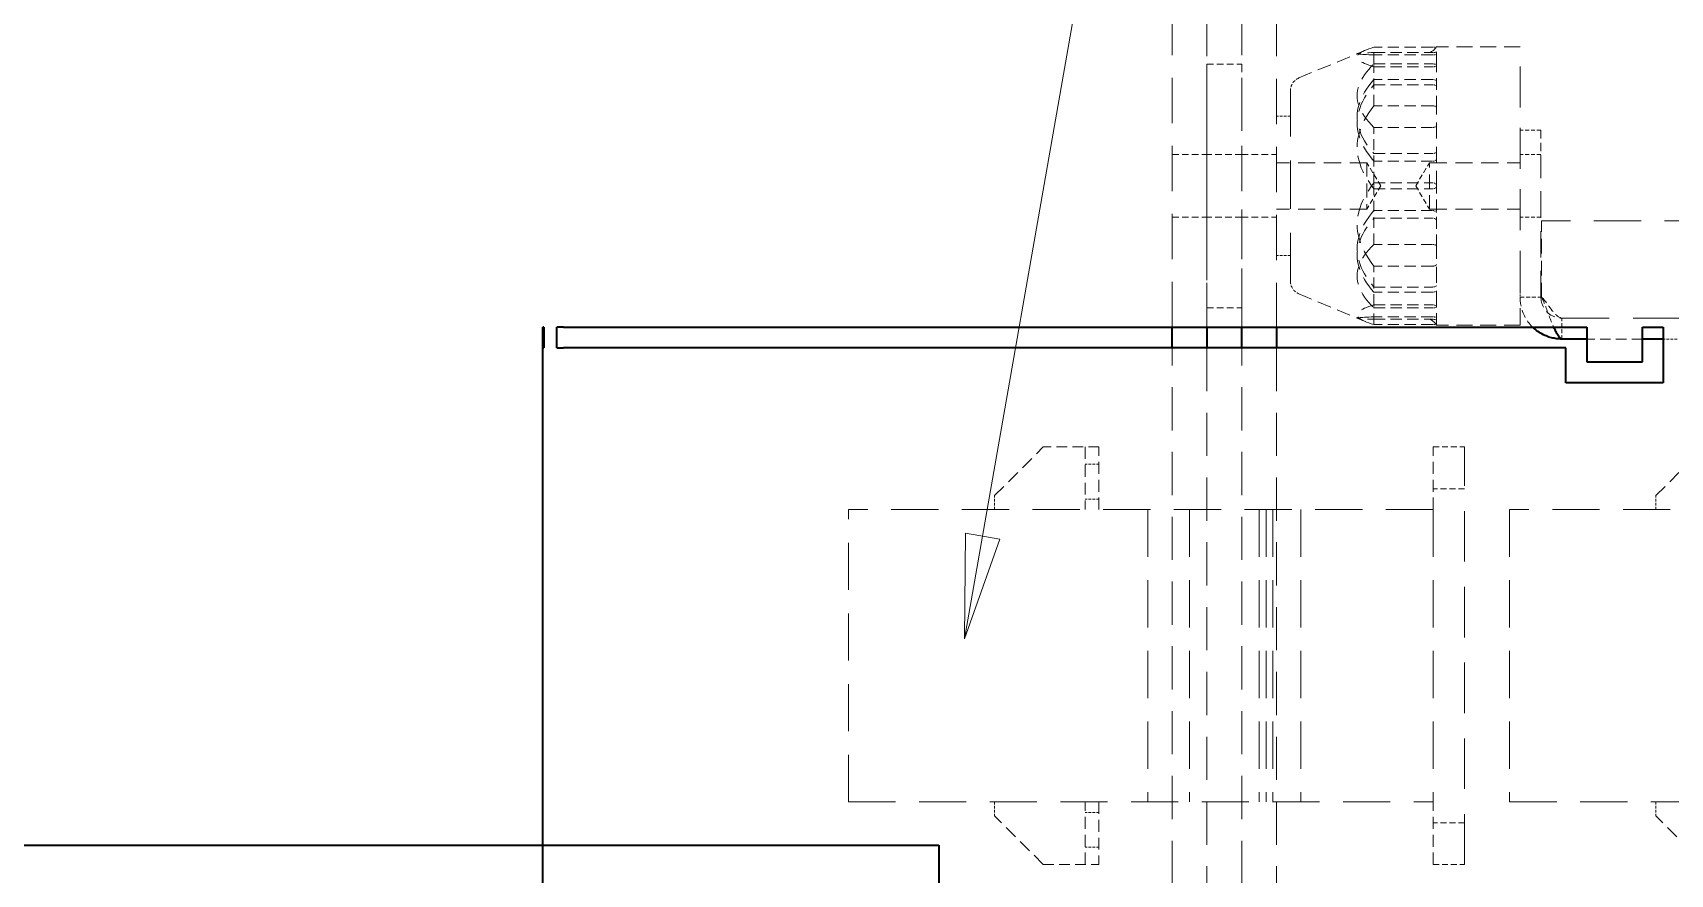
# Model space of a CAD drawing. Header units: millimetres. Extents: x -116965 to 323937, y 291661 to 566926.
# Drawn here: x -25122.5 to -24887.2, y 325364.4 to 325485.3 of the extents above; entities that cross this region are included whole.
import ezdxf

# ---------------------------------------------------------------- set-up
doc = ezdxf.new("R2010")
doc.units = ezdxf.units.MM
doc.linetypes.add('DASHED', pattern=[0.75, 0.5, -0.25])
doc.layers.get('0').update_dxf_attribs({"lineweight": 18})
for name, color, linetype, lineweight in [('Hidden Edges(Schneider)', 7, 'DASHED', 18), ('Sketch Geometry(Schneider)', 7, 'Continuous', 35), ('Symbols(Schneider)', 7, 'Continuous', 18), ('Visible Edges(Schneider)', 7, 'Continuous', 35)]:
    doc.layers.add(name, color=color, linetype=linetype, lineweight=lineweight)
doc.styles.add('schneder_1', font='micross.ttf')
doc.dimstyles.new('estilo_Schneider$7', dxfattribs={"dimscale": 5, "dimtxt": 3, "dimasz": 3, "dimexe": 2, "dimexo": 1, "dimgap": 0.3, "dimtad": 1, "dimtoh": 1, "dimrnd": 1e-08, "dimzin": 12, "dimtxsty": 'schneder_1', "dimblk": 'Filled-1', "dimcen": 0.09, "dimdle": 10, "dimclrd": 7, "dimclre": 7, "dimclrt": 7, "dimadec": 1, "dimazin": 3, "dimtfac": 0.5, "dimtdec": 3, "dimtmove": 0, "dimatfit": 3, "dimldrblk": 'Filled-1', "dimfxl": 1, "dimtolj": 1, "dimlwd": 15, "dimlwe": 25, "dimarcsym": 0})

# ---------------------------------------------------------------- blocks, each defined once
blk = doc.blocks.new('Filled-1')
at = {"color": 0}
for p, q in [((0, 0), (-1, 0.167)), ((-1, 0.167), (-1, -0.167)), ((-1, 0), (0, 0)), ((-1, -0.167), (0, 0))]:
    blk.add_line(p, q, dxfattribs=at)
at = {"color": 0, "flags": 128}
blk.add_lwpolyline([(-1, -0.167), (0, 0), (-1, 0.167), (-1, -0.167)], dxfattribs=at)
at = {"color": 0}
blk.add_solid([(-1, -0.167), (0, 0), (-1, 0.167), (-1, -0.167)], dxfattribs=at)

msp = doc.modelspace()

# ---------------------------------------------------------------- linework, layer by layer
at = {"layer": 'Hidden Edges(Schneider)', "ltscale": 13.025146}
for p, q in [((-24958.816273, 325443.019279), (-24958.816273, 325537.295279)), ((-24953.816273, 325537.295279), (-24953.816273, 325443.019279)), ((-24948.816273, 325443.019279), (-24948.816273, 325537.295279)), ((-24943.816273, 325537.295279), (-24943.816273, 325443.019279))]:
    msp.add_line(p, q, dxfattribs=at)
at = {"layer": 'Hidden Edges(Schneider)', "ltscale": 3.949148}
for p, q in [((-24940.585504, 325478.8081), (-24931.011215, 325482.797387)), ((-24940.585504, 325447.782459), (-24931.011215, 325443.793172))]:
    msp.add_line(p, q, dxfattribs=at)
at = {"layer": 'Hidden Edges(Schneider)', "ltscale": 3.199486}
for p, q in [((-24921.413007, 325483.214062), (-24929.816273, 325483.214062)), ((-24929.816273, 325482.463851), (-24921.413007, 325482.463851)), ((-24921.413007, 325482.111591), (-24929.816273, 325482.111591)), ((-24929.816273, 325480.825528), (-24921.413007, 325480.825528)), ((-24929.816273, 325480.398136), (-24921.413007, 325480.398136)), ((-24921.413007, 325478.573682), (-24929.816273, 325478.573682)), ((-24929.816273, 325477.821669), (-24921.413007, 325477.821669)), ((-24921.413007, 325474.814015), (-24929.816273, 325474.814015)), ((-24921.413007, 325471.695326), (-24929.816273, 325471.695326)), ((-24929.816273, 325467.937461), (-24921.413007, 325467.937461)), ((-24921.413007, 325466.833188), (-24929.816273, 325466.833188)), ((-24929.816273, 325463.722671), (-24921.413007, 325463.722671)), ((-24929.816273, 325462.867887), (-24921.413007, 325462.867887)), ((-24921.413007, 325459.75737), (-24929.816273, 325459.75737)), ((-24929.816273, 325458.653098), (-24921.413007, 325458.653098)), ((-24921.413007, 325454.895232), (-24929.816273, 325454.895232)), ((-24921.413007, 325451.776543), (-24929.816273, 325451.776543)), ((-24929.816273, 325448.768889), (-24921.413007, 325448.768889)), ((-24921.413007, 325448.016876), (-24929.816273, 325448.016876)), ((-24929.816273, 325446.192422), (-24921.413007, 325446.192422)), ((-24929.816273, 325445.76503), (-24921.413007, 325445.76503)), ((-24921.413007, 325444.478967), (-24929.816273, 325444.478967)), ((-24929.816273, 325444.126708), (-24921.413007, 325444.126708)), ((-24921.413007, 325443.376496), (-24929.816273, 325443.376496))]:
    msp.add_line(p, q, dxfattribs=at)
at = {"layer": 'Hidden Edges(Schneider)', "ltscale": 3.137906}
for p, q in [((-24929.816273, 325480.825528), (-24929.816273, 325483.214062)), ((-24929.816273, 325474.814015), (-24929.816273, 325480.398136)), ((-24929.816273, 325463.722671), (-24929.816273, 325471.695326)), ((-24929.816273, 325454.895232), (-24929.816273, 325462.867887)), ((-24929.816273, 325446.192422), (-24929.816273, 325451.776543)), ((-24929.816273, 325443.376496), (-24929.816273, 325445.76503))]:
    msp.add_line(p, q, dxfattribs=at)
at = {"layer": 'Hidden Edges(Schneider)', "ltscale": 4.036474}
msp.add_line((-24920.816273, 325480.550664), (-24920.816273, 325483.295279), dxfattribs=at)
at = {"layer": 'Hidden Edges(Schneider)', "ltscale": 4.568961}
for p, q in [((-24908.816273, 325483.295279), (-24920.816273, 325483.295279)), ((-24908.816273, 325443.295279), (-24920.816273, 325443.295279))]:
    msp.add_line(p, q, dxfattribs=at)
at = {"layer": 'Hidden Edges(Schneider)', "ltscale": 11.769866}
msp.add_line((-24908.816273, 325448.096595), (-24908.816273, 325483.295279), dxfattribs=at)
at = {"layer": 'Hidden Edges(Schneider)', "ltscale": 1.903676}
for p, q in [((-24953.816273, 325480.795279), (-24948.816273, 325480.795279)), ((-24958.816273, 325467.795279), (-24953.816273, 325467.795279)), ((-24948.816273, 325467.795279), (-24953.816273, 325467.795279)), ((-24948.816273, 325467.795279), (-24943.816273, 325467.795279)), ((-24958.816273, 325458.795279), (-24953.816273, 325458.795279)), ((-24948.816273, 325458.795279), (-24953.816273, 325458.795279)), ((-24948.816273, 325458.795279), (-24943.816273, 325458.795279)), ((-24953.816273, 325445.795279), (-24948.816273, 325445.795279))]:
    msp.add_line(p, q, dxfattribs=at)
at = {"layer": 'Hidden Edges(Schneider)', "ltscale": 11.283043}
for p, q in [((-24953.816273, 325480.795279), (-24953.816273, 325445.795279)), ((-24948.816273, 325445.795279), (-24948.816273, 325480.795279))]:
    msp.add_line(p, q, dxfattribs=at)
at = {"layer": 'Hidden Edges(Schneider)', "ltscale": 0.325388}
for p, q in [((-24929.816273, 325480.398136), (-24929.816273, 325480.825528)), ((-24929.816273, 325462.867887), (-24929.816273, 325463.722671)), ((-24929.816273, 325445.76503), (-24929.816273, 325446.192422))]:
    msp.add_line(p, q, dxfattribs=at)
at = {"layer": 'Hidden Edges(Schneider)', "ltscale": 3.364762}
for p, q in [((-24920.816273, 325474.569212), (-24920.816273, 325480.550664)), ((-24920.816273, 325454.62582), (-24920.816273, 325463.165759)), ((-24920.816273, 325443.351887), (-24920.816273, 325445.910374))]:
    msp.add_line(p, q, dxfattribs=at)
at = {"layer": 'Hidden Edges(Schneider)', "ltscale": 13.841103}
msp.add_line((-24941.816273, 325449.628613), (-24941.816273, 325476.961946), dxfattribs=at)
at = {"layer": 'Hidden Edges(Schneider)', "ltscale": 4.609554}
for p, q in [((-24920.816273, 325463.165759), (-24920.816273, 325474.569212)), ((-24920.816273, 325445.910374), (-24920.816273, 325454.62582))]:
    msp.add_line(p, q, dxfattribs=at)
at = {"layer": 'Hidden Edges(Schneider)', "ltscale": 0.76141}
for p, q in [((-24941.816273, 325473.295279), (-24943.816273, 325473.295279)), ((-24941.816273, 325453.295279), (-24943.816273, 325453.295279)), ((-24886.237237, 325441.295279), (-24888.237237, 325441.295279)), ((-24969.316273, 325423.295279), (-24971.316273, 325423.295279)), ((-24984.316273, 325416.795279), (-24984.316273, 325418.795279)), ((-24969.316273, 325418.295279), (-24971.316273, 325418.295279)), ((-24889.316273, 325416.795279), (-24889.316273, 325418.795279)), ((-24984.316273, 325374.795279), (-24984.316273, 325372.795279)), ((-24889.316273, 325374.795279), (-24889.316273, 325372.795279)), ((-24969.316273, 325373.295279), (-24971.316273, 325373.295279)), ((-24969.316273, 325368.295279), (-24971.316273, 325368.295279))]:
    msp.add_line(p, q, dxfattribs=at)
at = {"layer": 'Hidden Edges(Schneider)', "ltscale": 1.142165}
for p, q in [((-24905.816273, 325471.295279), (-24908.816273, 325471.295279)), ((-24905.816273, 325467.795279), (-24908.816273, 325467.795279)), ((-24905.816273, 325458.795279), (-24908.816273, 325458.795279)), ((-24902.816273, 325441.295279), (-24902.816273, 325444.295279))]:
    msp.add_line(p, q, dxfattribs=at)
at = {"layer": 'Hidden Edges(Schneider)', "ltscale": 2.392255}
msp.add_line((-24905.816273, 325471.295279), (-24905.816273, 325467.295279), dxfattribs=at)
at = {"layer": 'Hidden Edges(Schneider)', "ltscale": 4.949717}
for p, q in [((-24930.816273, 325466.618779), (-24943.816273, 325466.618779)), ((-24921.816273, 325466.618779), (-24908.816273, 325466.618779)), ((-24930.816273, 325459.971779), (-24943.816273, 325459.971779)), ((-24921.816273, 325459.971779), (-24908.816273, 325459.971779))]:
    msp.add_line(p, q, dxfattribs=at)
at = {"layer": 'Hidden Edges(Schneider)', "ltscale": 3.975396}
for p, q in [((-24930.816273, 325466.618779), (-24930.816273, 325459.971779)), ((-24921.816273, 325459.971779), (-24921.816273, 325466.618779))]:
    msp.add_line(p, q, dxfattribs=at)
at = {"layer": 'Hidden Edges(Schneider)', "ltscale": 1.476204}
for p, q in [((-24928.819313, 325463.295279), (-24930.816273, 325466.618779)), ((-24923.813233, 325463.295279), (-24921.816273, 325466.618779)), ((-24928.819313, 325463.295279), (-24930.816273, 325459.971779)), ((-24923.813233, 325463.295279), (-24921.816273, 325459.971779))]:
    msp.add_line(p, q, dxfattribs=at)
at = {"layer": 'Hidden Edges(Schneider)', "ltscale": 7.615002}
msp.add_line((-24905.816273, 325447.295279), (-24905.816273, 325467.295279), dxfattribs=at)
at = {"layer": 'Hidden Edges(Schneider)', "ltscale": 13.528906}
msp.add_line((-24779.816273, 325458.295279), (-24905.716273, 325458.295279), dxfattribs=at)
at = {"layer": 'Hidden Edges(Schneider)', "ltscale": 4.188206}
msp.add_line((-24905.716273, 325447.295279), (-24905.716273, 325458.295279), dxfattribs=at)
at = {"layer": 'Hidden Edges(Schneider)', "ltscale": 1.142166}
msp.add_line((-24908.816275, 325447.295279), (-24905.816273, 325447.295279), dxfattribs=at)
at = {"layer": 'Hidden Edges(Schneider)', "ltscale": 0.305005}
msp.add_line((-24908.816273, 325448.096595), (-24908.816273, 325447.295279), dxfattribs=at)
at = {"layer": 'Hidden Edges(Schneider)', "ltscale": 4.900227}
msp.add_line((-24908.816273, 325443.295279), (-24908.816273, 325447.295279), dxfattribs=at)
at = {"layer": 'Hidden Edges(Schneider)', "ltscale": 13.647109}
msp.add_line((-24902.816273, 325444.295279), (-24775.816273, 325444.295279), dxfattribs=at)
at = {"layer": 'Hidden Edges(Schneider)', "ltscale": 0.57298}
msp.add_line((-24920.816273, 325443.295279), (-24920.816273, 325443.351887), dxfattribs=at)
at = {"layer": 'Hidden Edges(Schneider)', "ltscale": 12.411347}
for p, q in [((-24958.816273, 325363.019279), (-24958.816273, 325440.019279)), ((-24953.816273, 325440.019279), (-24953.816273, 325363.019279)), ((-24948.816273, 325363.019279), (-24948.816273, 325440.019279)), ((-24943.816273, 325440.019279), (-24943.816273, 325363.019279))]:
    msp.add_line(p, q, dxfattribs=at)
at = {"layer": 'Hidden Edges(Schneider)', "ltscale": 3.045941}
for p, q in [((-24891.237237, 325441.295279), (-24899.237237, 325441.295279)), ((-24969.316273, 325425.795279), (-24977.316273, 325425.795279)), ((-24977.316273, 325365.795279), (-24969.316273, 325365.795279))]:
    msp.add_line(p, q, dxfattribs=at)
at = {"layer": 'Hidden Edges(Schneider)', "ltscale": 3.769183}
for p, q in [((-24984.316273, 325418.795279), (-24977.316273, 325425.795279)), ((-24889.316273, 325418.795279), (-24882.316273, 325425.795279)), ((-24977.316273, 325365.795279), (-24984.316273, 325372.795279)), ((-24882.316273, 325365.795279), (-24889.316273, 325372.795279))]:
    msp.add_line(p, q, dxfattribs=at)
at = {"layer": 'Hidden Edges(Schneider)', "ltscale": 3.426696}
for p, q in [((-24971.316273, 325425.795279), (-24971.316273, 325416.795279)), ((-24969.316273, 325416.795279), (-24969.316273, 325425.795279)), ((-24921.316273, 325416.795279), (-24921.316273, 325425.795279)), ((-24971.316273, 325365.795279), (-24971.316273, 325374.795279)), ((-24969.316273, 325374.795279), (-24969.316273, 325365.795279)), ((-24921.316273, 325365.795279), (-24921.316273, 325374.795279))]:
    msp.add_line(p, q, dxfattribs=at)
at = {"layer": 'Hidden Edges(Schneider)', "ltscale": 1.713298}
for p, q in [((-24921.316273, 325425.795279), (-24916.816273, 325425.795279)), ((-24916.816273, 325419.795279), (-24921.316273, 325419.795279)), ((-24916.816273, 325371.795279), (-24921.316273, 325371.795279)), ((-24921.316273, 325365.795279), (-24916.816273, 325365.795279))]:
    msp.add_line(p, q, dxfattribs=at)
at = {"layer": 'Hidden Edges(Schneider)', "ltscale": 14.50677}
msp.add_line((-24916.816273, 325365.795279), (-24916.816273, 325425.795279), dxfattribs=at)
at = {"layer": 'Hidden Edges(Schneider)', "ltscale": 13.539652}
for p, q in [((-24921.316273, 325416.795279), (-25005.316273, 325416.795279)), ((-25005.316273, 325374.795279), (-25005.316273, 325416.795279)), ((-24962.316273, 325416.795279), (-24962.316273, 325374.795279)), ((-24956.316273, 325416.795279), (-24956.316273, 325374.795279)), ((-24946.316273, 325416.795279), (-24946.316273, 325374.795279)), ((-24945.316273, 325416.795279), (-24945.316273, 325374.795279)), ((-24944.316273, 325416.795279), (-24944.316273, 325374.795279)), ((-24940.316273, 325416.795279), (-24940.316273, 325374.795279)), ((-24921.316273, 325416.795279), (-24921.316273, 325374.795279)), ((-24826.316273, 325416.795279), (-24910.316273, 325416.795279)), ((-24910.316273, 325416.795279), (-24910.316273, 325374.795279)), ((-25005.316273, 325374.795279), (-24921.316273, 325374.795279)), ((-24910.316273, 325374.795279), (-24826.316273, 325374.795279))]:
    msp.add_line(p, q, dxfattribs=at)
at = {"layer": 'Hidden Edges(Schneider)', "ltscale": 5.185067, "flags": 128}
for points in [[(-24929.816272, 325483.214062), (-24930.208046, 325483.091331), (-24930.562901, 325482.970042), (-24930.881638, 325482.850053), (-24931.164977, 325482.731216), (-24931.413543, 325482.613395), (-24931.627886, 325482.496455), (-24931.808474, 325482.380264), (-24931.955702, 325482.264693), (-24932.069885, 325482.149616), (-24932.15127, 325482.034905), (-24932.200031, 325481.920441), (-24932.216272, 325481.806099), (-24932.200031, 325481.691757), (-24932.15127, 325481.577293), (-24932.069885, 325481.462583), (-24931.955702, 325481.347506), (-24931.808474, 325481.231935), (-24931.627886, 325481.115743), (-24931.413543, 325480.998803), (-24931.164977, 325480.880982), (-24930.881638, 325480.762146), (-24930.562901, 325480.642156), (-24930.208046, 325480.520868), (-24929.816272, 325480.398136)], [(-24929.816272, 325482.111592), (-24930.208046, 325482.126945), (-24930.562901, 325482.142117), (-24930.881638, 325482.157128), (-24931.164977, 325482.171994), (-24931.413543, 325482.186732), (-24931.627886, 325482.201361), (-24931.808474, 325482.215896), (-24931.955702, 325482.230353), (-24932.069885, 325482.244748), (-24932.15127, 325482.259098), (-24932.200031, 325482.273417), (-24932.216272, 325482.287721), (-24932.200031, 325482.302025), (-24932.15127, 325482.316343), (-24932.069885, 325482.330694), (-24931.955702, 325482.345089), (-24931.808474, 325482.359546), (-24931.627886, 325482.374081), (-24931.413543, 325482.38871), (-24931.164977, 325482.403449), (-24930.881638, 325482.418315), (-24930.562901, 325482.433325), (-24930.208046, 325482.448498), (-24929.816272, 325482.46385)], [(-24929.816272, 325471.695326), (-24930.208046, 325472.093267), (-24930.562901, 325472.486522), (-24930.881638, 325472.875572), (-24931.164977, 325473.26088), (-24931.413543, 325473.642895), (-24931.627886, 325474.022055), (-24931.808474, 325474.398787), (-24931.955702, 325474.773509), (-24932.069885, 325475.14663), (-24932.15127, 325475.518558), (-24932.200031, 325475.889691), (-24932.216272, 325476.260427), (-24932.200031, 325476.631164), (-24932.15127, 325477.002297), (-24932.069885, 325477.374224), (-24931.955702, 325477.747346), (-24931.808474, 325478.122067), (-24931.627886, 325478.498799), (-24931.413543, 325478.877959), (-24931.164977, 325479.259975), (-24930.881638, 325479.645282), (-24930.562901, 325480.034332), (-24930.208046, 325480.427587), (-24929.816272, 325480.825528)], [(-24929.816272, 325478.573682), (-24930.208046, 325478.110101), (-24930.562901, 325477.651979), (-24930.881638, 325477.198756), (-24931.164977, 325476.749892), (-24931.413543, 325476.304863), (-24931.627886, 325475.863161), (-24931.808474, 325475.424288), (-24931.955702, 325474.987756), (-24932.069885, 325474.553088), (-24932.15127, 325474.119812), (-24932.200031, 325473.687461), (-24932.216272, 325473.255571), (-24932.200031, 325472.823682), (-24932.15127, 325472.391331), (-24932.069885, 325471.958055), (-24931.955702, 325471.523387), (-24931.808474, 325471.086855), (-24931.627886, 325470.647982), (-24931.413543, 325470.206279), (-24931.164977, 325469.761251), (-24930.881638, 325469.312387), (-24930.562901, 325468.859163), (-24930.208046, 325468.401041), (-24929.816272, 325467.937461)], [(-24929.816272, 325466.833188), (-24930.208046, 325467.312122), (-24930.562901, 325467.785417), (-24930.881638, 325468.25365), (-24931.164977, 325468.71738), (-24931.413543, 325469.177147), (-24931.627886, 325469.633479), (-24931.808474, 325470.086887), (-24931.955702, 325470.537876), (-24932.069885, 325470.98694), (-24932.15127, 325471.434566), (-24932.200031, 325471.881236), (-24932.216272, 325472.327428), (-24932.200031, 325472.773622), (-24932.15127, 325473.220292), (-24932.069885, 325473.667917), (-24931.955702, 325474.116982), (-24931.808474, 325474.567971), (-24931.627886, 325475.021379), (-24931.413543, 325475.47771), (-24931.164977, 325475.937478), (-24930.881638, 325476.401207), (-24930.562901, 325476.869441), (-24930.208046, 325477.342735), (-24929.816272, 325477.82167)], [(-24929.816272, 325474.814016), (-24930.208046, 325474.293342), (-24930.562901, 325473.7788), (-24930.881638, 325473.26976), (-24931.164977, 325472.765616), (-24931.413543, 325472.26578), (-24931.627886, 325471.769679), (-24931.808474, 325471.276756), (-24931.955702, 325470.786464), (-24932.069885, 325470.298263), (-24932.15127, 325469.811628), (-24932.200031, 325469.32603), (-24932.216272, 325468.840951), (-24932.200031, 325468.355872), (-24932.15127, 325467.870275), (-24932.069885, 325467.383639), (-24931.955702, 325466.895439), (-24931.808474, 325466.405146), (-24931.627886, 325465.912223), (-24931.413543, 325465.416122), (-24931.164977, 325464.916286), (-24930.881638, 325464.412142), (-24930.562901, 325463.903103), (-24930.208046, 325463.38856), (-24929.816272, 325462.867887)], [(-24929.816272, 325451.776543), (-24930.208046, 325452.297216), (-24930.562901, 325452.811759), (-24930.881638, 325453.320799), (-24931.164977, 325453.824942), (-24931.413543, 325454.324779), (-24931.627886, 325454.820879), (-24931.808474, 325455.313802), (-24931.955702, 325455.804095), (-24932.069885, 325456.292295), (-24932.15127, 325456.778931), (-24932.200031, 325457.264528), (-24932.216272, 325457.749608), (-24932.200031, 325458.234686), (-24932.15127, 325458.720283), (-24932.069885, 325459.20692), (-24931.955702, 325459.69512), (-24931.808474, 325460.185412), (-24931.627886, 325460.678335), (-24931.413543, 325461.174436), (-24931.164977, 325461.674272), (-24930.881638, 325462.178416), (-24930.562901, 325462.687456), (-24930.208046, 325463.201999), (-24929.816272, 325463.722672)], [(-24929.816272, 325459.75737), (-24930.208046, 325459.278436), (-24930.562901, 325458.805141), (-24930.881638, 325458.336908), (-24931.164977, 325457.873178), (-24931.413543, 325457.413411), (-24931.627886, 325456.957079), (-24931.808474, 325456.503671), (-24931.955702, 325456.052682), (-24932.069885, 325455.603618), (-24932.15127, 325455.155992), (-24932.200031, 325454.709322), (-24932.216272, 325454.26313), (-24932.200031, 325453.816936), (-24932.15127, 325453.370266), (-24932.069885, 325452.922641), (-24931.955702, 325452.473576), (-24931.808474, 325452.022588), (-24931.627886, 325451.569179), (-24931.413543, 325451.112848), (-24931.164977, 325450.653081), (-24930.881638, 325450.189351), (-24930.562901, 325449.721118), (-24930.208046, 325449.247823), (-24929.816272, 325448.768889)], [(-24929.816272, 325448.016876), (-24930.208046, 325448.480457), (-24930.562901, 325448.938579), (-24930.881638, 325449.391803), (-24931.164977, 325449.840666), (-24931.413543, 325450.285695), (-24931.627886, 325450.727397), (-24931.808474, 325451.166271), (-24931.955702, 325451.602802), (-24932.069885, 325452.037471), (-24932.15127, 325452.470747), (-24932.200031, 325452.903098), (-24932.216272, 325453.334987), (-24932.200031, 325453.766876), (-24932.15127, 325454.199227), (-24932.069885, 325454.632504), (-24931.955702, 325455.067172), (-24931.808474, 325455.503703), (-24931.627886, 325455.942577), (-24931.413543, 325456.384279), (-24931.164977, 325456.829308), (-24930.881638, 325457.278172), (-24930.562901, 325457.731395), (-24930.208046, 325458.189517), (-24929.816272, 325458.653098)], [(-24929.816272, 325454.895232), (-24930.208046, 325454.497291), (-24930.562901, 325454.104036), (-24930.881638, 325453.714986), (-24931.164977, 325453.329679), (-24931.413543, 325452.947663), (-24931.627886, 325452.568503), (-24931.808474, 325452.191771), (-24931.955702, 325451.81705), (-24932.069885, 325451.443928), (-24932.15127, 325451.072001), (-24932.200031, 325450.700868), (-24932.216272, 325450.330131), (-24932.200031, 325449.959395), (-24932.15127, 325449.588262), (-24932.069885, 325449.216335), (-24931.955702, 325448.843213), (-24931.808474, 325448.468491), (-24931.627886, 325448.091759), (-24931.413543, 325447.712599), (-24931.164977, 325447.330584), (-24930.881638, 325446.945276), (-24930.562901, 325446.556226), (-24930.208046, 325446.162971), (-24929.816272, 325445.76503)], [(-24929.816272, 325443.376496), (-24930.208046, 325443.499228), (-24930.562901, 325443.620516), (-24930.881638, 325443.740506), (-24931.164977, 325443.859342), (-24931.413543, 325443.977163), (-24931.627886, 325444.094103), (-24931.808474, 325444.210295), (-24931.955702, 325444.325866), (-24932.069885, 325444.440942), (-24932.15127, 325444.555653), (-24932.200031, 325444.670117), (-24932.216272, 325444.78446), (-24932.200031, 325444.898801), (-24932.15127, 325445.013266), (-24932.069885, 325445.127976), (-24931.955702, 325445.243053), (-24931.808474, 325445.358624), (-24931.627886, 325445.474816), (-24931.413543, 325445.591755), (-24931.164977, 325445.709576), (-24930.881638, 325445.828412), (-24930.562901, 325445.948402), (-24930.208046, 325446.06969), (-24929.816272, 325446.192422)], [(-24929.816272, 325444.478966), (-24930.208046, 325444.463614), (-24930.562901, 325444.448441), (-24930.881638, 325444.433431), (-24931.164977, 325444.418565), (-24931.413543, 325444.403826), (-24931.627886, 325444.389198), (-24931.808474, 325444.374662), (-24931.955702, 325444.360205), (-24932.069885, 325444.34581), (-24932.15127, 325444.33146), (-24932.200031, 325444.317141), (-24932.216272, 325444.302838), (-24932.200031, 325444.288534), (-24932.15127, 325444.274215), (-24932.069885, 325444.259864), (-24931.955702, 325444.24547), (-24931.808474, 325444.231012), (-24931.627886, 325444.216477), (-24931.413543, 325444.201848), (-24931.164977, 325444.187109), (-24930.881638, 325444.172243), (-24930.562901, 325444.157234), (-24930.208046, 325444.14206), (-24929.816272, 325444.126708)]]:
    msp.add_lwpolyline(points, dxfattribs=at)
at = {"layer": 'Hidden Edges(Schneider)', "ltscale": 2.404351, "flags": 128}
for points in [[(-24920.816273, 325483.295279), (-24920.956289, 325483.086906), (-24921.096071, 325482.925319), (-24921.226493, 325482.80206), (-24921.344163, 325482.708542), (-24921.44867, 325482.637976), (-24921.539889, 325482.583965), (-24921.687175, 325482.511206), (-24921.795237, 325482.468873), (-24921.871903, 325482.443882), (-24921.921615, 325482.430973), (-24921.948397, 325482.425337), (-24921.954759, 325482.42407), (-24921.940598, 325482.426191), (-24921.905573, 325482.430619), (-24921.849244, 325482.436471), (-24921.767953, 325482.44331), (-24921.656513, 325482.450704), (-24921.508081, 325482.458248), (-24921.307703, 325482.46529)], [(-24920.816273, 325443.295279), (-24920.956289, 325443.503652), (-24921.096071, 325443.66524), (-24921.226493, 325443.788499), (-24921.344163, 325443.882016), (-24921.44867, 325443.952582), (-24921.539889, 325444.006594), (-24921.687175, 325444.079353), (-24921.795237, 325444.121685), (-24921.871903, 325444.146676), (-24921.921615, 325444.159585), (-24921.948396, 325444.165221), (-24921.954759, 325444.166488), (-24921.940598, 325444.164367), (-24921.905573, 325444.15994), (-24921.849244, 325444.154087), (-24921.767953, 325444.147248), (-24921.656513, 325444.139854), (-24921.508081, 325444.13231), (-24921.307703, 325444.125268)]]:
    msp.add_lwpolyline(points, dxfattribs=at)
at = {"layer": 'Hidden Edges(Schneider)', "ltscale": 0.270482, "flags": 128}
for points in [[(-24920.816273, 325483.238672), (-24920.821164, 325483.236991), (-24920.829985, 325483.235366), (-24920.841226, 325483.233795), (-24920.854209, 325483.232296), (-24920.868731, 325483.230849), (-24920.884481, 325483.229466), (-24920.901197, 325483.228152), (-24920.919368, 325483.226862), (-24920.939183, 325483.225588), (-24920.960637, 325483.224338), (-24920.983727, 325483.22312), (-24921.008449, 325483.221943), (-24921.034802, 325483.220814), (-24921.062779, 325483.219741), (-24921.092219, 325483.218738), (-24921.122977, 325483.217818), (-24921.155027, 325483.216984), (-24921.188336, 325483.216242), (-24921.222876, 325483.2156), (-24921.258617, 325483.215061), (-24921.295532, 325483.214633), (-24921.333587, 325483.21432), (-24921.372755, 325483.214128), (-24921.413008, 325483.214062)], [(-24921.413008, 325482.46385), (-24921.372753, 325482.464057), (-24921.333582, 325482.464664), (-24921.295523, 325482.465655), (-24921.258608, 325482.467016), (-24921.222864, 325482.468732), (-24921.188322, 325482.470786), (-24921.15501, 325482.473163), (-24921.12296, 325482.475847), (-24921.0922, 325482.478824), (-24921.062759, 325482.482076), (-24921.034782, 325482.485573), (-24921.008428, 325482.489274), (-24920.983705, 325482.493154), (-24920.960616, 325482.497189), (-24920.939161, 325482.501356), (-24920.919348, 325482.50563), (-24920.901177, 325482.509988), (-24920.884461, 325482.514458), (-24920.868712, 325482.519197), (-24920.85419, 325482.524192), (-24920.841208, 325482.529419), (-24920.829969, 325482.534937), (-24920.821153, 325482.540711), (-24920.816273, 325482.546723)], [(-24920.816273, 325482.210465), (-24920.821165, 325482.20325), (-24920.829985, 325482.196338), (-24920.841226, 325482.189735), (-24920.854209, 325482.183485), (-24920.868731, 325482.177516), (-24920.884481, 325482.171856), (-24920.901197, 325482.166518), (-24920.919368, 325482.16132), (-24920.939183, 325482.156222), (-24920.960637, 325482.151255), (-24920.983727, 325482.146447), (-24921.008449, 325482.141825), (-24921.034802, 325482.137419), (-24921.062779, 325482.133257), (-24921.092219, 325482.129388), (-24921.122977, 325482.125848), (-24921.155027, 325482.122656), (-24921.188336, 325482.11983), (-24921.222876, 325482.117388), (-24921.258617, 325482.115351), (-24921.295532, 325482.113734), (-24921.333587, 325482.112555), (-24921.372755, 325482.111836), (-24921.413008, 325482.111592)], [(-24921.413008, 325480.825528), (-24921.372753, 325480.825183), (-24921.333582, 325480.824162), (-24921.295523, 325480.82249), (-24921.258608, 325480.82019), (-24921.222864, 325480.817285), (-24921.188322, 325480.8138), (-24921.15501, 325480.809758), (-24921.122961, 325480.805182), (-24921.0922, 325480.800095), (-24921.062759, 325480.794524), (-24921.034782, 325480.788514), (-24921.008428, 325480.782132), (-24920.983705, 325480.775419), (-24920.960616, 325480.768411), (-24920.939161, 325480.76115), (-24920.919348, 325480.753672), (-24920.901177, 325480.746017), (-24920.884461, 325480.738128), (-24920.868712, 325480.729729), (-24920.85419, 325480.720836), (-24920.841208, 325480.711484), (-24920.829969, 325480.701559), (-24920.821153, 325480.69112), (-24920.816273, 325480.680184)], [(-24921.413008, 325480.398136), (-24921.372753, 325480.398509), (-24921.333582, 325480.39961), (-24921.295523, 325480.401411), (-24921.258608, 325480.403887), (-24921.222864, 325480.407007), (-24921.188322, 325480.410746), (-24921.15501, 325480.415076), (-24921.122959, 325480.41997), (-24921.0922, 325480.4254), (-24921.062759, 325480.431339), (-24921.034782, 325480.437733), (-24921.008428, 325480.444504), (-24920.983705, 325480.451614), (-24920.960616, 325480.459016), (-24920.939161, 325480.466668), (-24920.919348, 325480.474528), (-24920.901177, 325480.482552), (-24920.884461, 325480.490797), (-24920.868712, 325480.49955), (-24920.85419, 325480.508792), (-24920.841208, 325480.518477), (-24920.829969, 325480.528722), (-24920.821153, 325480.539459), (-24920.816273, 325480.550663)], [(-24920.816273, 325478.379754), (-24920.821165, 325478.394305), (-24920.829985, 325478.408183), (-24920.841226, 325478.421384), (-24920.854209, 325478.433831), (-24920.868731, 325478.445674), (-24920.884481, 325478.456866), (-24920.901197, 325478.467382), (-24920.919368, 325478.477592), (-24920.939183, 325478.487572), (-24920.960637, 325478.497267), (-24920.983727, 325478.506627), (-24921.008449, 325478.515598), (-24921.034802, 325478.524129), (-24921.062779, 325478.532166), (-24921.092219, 325478.539621), (-24921.122977, 325478.546428), (-24921.155027, 325478.552554), (-24921.188336, 325478.557967), (-24921.222876, 325478.562635), (-24921.258617, 325478.566526), (-24921.295532, 325478.569609), (-24921.333587, 325478.57185), (-24921.372755, 325478.573219), (-24921.413008, 325478.573682)], [(-24921.413008, 325477.82167), (-24921.372753, 325477.821176), (-24921.333582, 325477.819718), (-24921.295523, 325477.817329), (-24921.258608, 325477.814047), (-24921.222864, 325477.809901), (-24921.188322, 325477.804929), (-24921.15501, 325477.799163), (-24921.12296, 325477.792639), (-24921.0922, 325477.78539), (-24921.062759, 325477.777451), (-24921.034782, 325477.768894), (-24921.008428, 325477.75981), (-24920.983705, 325477.75026), (-24920.960616, 325477.740296), (-24920.939161, 325477.729976), (-24920.919348, 325477.719355), (-24920.901177, 325477.708489), (-24920.884461, 325477.697298), (-24920.868712, 325477.68539), (-24920.85419, 325477.67279), (-24920.841208, 325477.659549), (-24920.829969, 325477.645506), (-24920.821153, 325477.630746), (-24920.816273, 325477.615299)], [(-24920.816273, 325474.569212), (-24920.821164, 325474.587522), (-24920.829985, 325474.604992), (-24920.841226, 325474.621619), (-24920.854209, 325474.637303), (-24920.868731, 325474.652234), (-24920.884481, 325474.666347), (-24920.901197, 325474.679615), (-24920.919368, 325474.692502), (-24920.939183, 325474.705102), (-24920.960637, 325474.717348), (-24920.983727, 325474.729174), (-24921.008449, 325474.740512), (-24921.034802, 325474.751298), (-24921.062779, 325474.761463), (-24921.092219, 325474.770894), (-24921.122977, 325474.779506), (-24921.155027, 325474.787259), (-24921.188336, 325474.794111), (-24921.222876, 325474.800021), (-24921.258617, 325474.80495), (-24921.295532, 325474.808855), (-24921.333587, 325474.811694), (-24921.372755, 325474.813428), (-24921.413008, 325474.814016)], [(-24920.816273, 325471.964738), (-24920.821164, 325471.94475), (-24920.829985, 325471.925654), (-24920.841226, 325471.907456), (-24920.854209, 325471.890272), (-24920.868731, 325471.873894), (-24920.884481, 325471.858398), (-24920.901197, 325471.843816), (-24920.919368, 325471.829638), (-24920.939183, 325471.815765), (-24920.960637, 325471.802269), (-24920.983727, 325471.789226), (-24921.008449, 325471.77671), (-24921.034802, 325471.764795), (-24921.062779, 325471.753557), (-24921.092219, 325471.743124), (-24921.122977, 325471.733591), (-24921.155027, 325471.725005), (-24921.188336, 325471.717411), (-24921.222876, 325471.710858), (-24921.258617, 325471.705391), (-24921.295532, 325471.701058), (-24921.333587, 325471.697904), (-24921.372755, 325471.695979), (-24921.413008, 325471.695326)], [(-24921.413008, 325467.937461), (-24921.372753, 325467.93816), (-24921.333582, 325467.940225), (-24921.295523, 325467.943604), (-24921.258608, 325467.948249), (-24921.222864, 325467.95411), (-24921.188322, 325467.961137), (-24921.15501, 325467.969279), (-24921.122961, 325467.978488), (-24921.0922, 325467.988713), (-24921.062759, 325467.999904), (-24921.034782, 325468.011959), (-24921.008428, 325468.024743), (-24920.983705, 325468.038173), (-24920.960616, 325468.052173), (-24920.939161, 325468.066659), (-24920.919348, 325468.081554), (-24920.901177, 325468.096777), (-24920.884461, 325468.112439), (-24920.868712, 325468.129086), (-24920.85419, 325468.146682), (-24920.841208, 325468.16515), (-24920.829969, 325468.184711), (-24920.821153, 325468.205243), (-24920.816273, 325468.226702)], [(-24920.816273, 325467.12599), (-24920.821165, 325467.104224), (-24920.829985, 325467.083434), (-24920.841226, 325467.06363), (-24920.854209, 325467.044934), (-24920.868731, 325467.027121), (-24920.884481, 325467.010269), (-24920.901197, 325466.994416), (-24920.919368, 325466.979007), (-24920.939183, 325466.963929), (-24920.960637, 325466.949268), (-24920.983727, 325466.9351), (-24921.008449, 325466.921506), (-24921.034802, 325466.90857), (-24921.062779, 325466.89637), (-24921.092219, 325466.885045), (-24921.122977, 325466.874699), (-24921.155027, 325466.865382), (-24921.188336, 325466.857143), (-24921.222876, 325466.850034), (-24921.258617, 325466.844103), (-24921.295532, 325466.839404), (-24921.333587, 325466.835985), (-24921.372755, 325466.833895), (-24921.413008, 325466.833188)], [(-24921.413008, 325463.722672), (-24921.372753, 325463.721953), (-24921.333582, 325463.719831), (-24921.295523, 325463.716357), (-24921.258608, 325463.711582), (-24921.222864, 325463.705558), (-24921.188322, 325463.698334), (-24921.15501, 325463.689961), (-24921.122959, 325463.680491), (-24921.0922, 325463.669975), (-24921.062759, 325463.658463), (-24921.034782, 325463.64606), (-24921.008428, 325463.632907), (-24920.983705, 325463.619084), (-24920.960616, 325463.604675), (-24920.939161, 325463.589761), (-24920.919348, 325463.574424), (-24920.901177, 325463.558744), (-24920.884461, 325463.542611), (-24920.868712, 325463.525459), (-24920.85419, 325463.507324), (-24920.841208, 325463.488286), (-24920.829969, 325463.468117), (-24920.821153, 325463.446939), (-24920.816273, 325463.4248)], [(-24921.413008, 325462.867887), (-24921.372753, 325462.868605), (-24921.333582, 325462.870727), (-24921.295523, 325462.874201), (-24921.258608, 325462.878976), (-24921.222864, 325462.885001), (-24921.188322, 325462.892225), (-24921.15501, 325462.900597), (-24921.122959, 325462.910067), (-24921.0922, 325462.920584), (-24921.062759, 325462.932096), (-24921.034782, 325462.944498), (-24921.008428, 325462.957651), (-24920.983705, 325462.971474), (-24920.960616, 325462.985883), (-24920.939161, 325463.000798), (-24920.919348, 325463.016135), (-24920.901177, 325463.031814), (-24920.884461, 325463.047947), (-24920.868712, 325463.0651), (-24920.85419, 325463.083235), (-24920.841208, 325463.102273), (-24920.829969, 325463.122441), (-24920.821153, 325463.143619), (-24920.816273, 325463.165759)], [(-24920.816273, 325459.464568), (-24920.821165, 325459.486335), (-24920.829985, 325459.507124), (-24920.841226, 325459.526928), (-24920.854209, 325459.545624), (-24920.868731, 325459.563438), (-24920.884481, 325459.580289), (-24920.901197, 325459.596143), (-24920.919368, 325459.611552), (-24920.939183, 325459.626629), (-24920.960637, 325459.641291), (-24920.983727, 325459.655459), (-24921.008449, 325459.669052), (-24921.034802, 325459.681989), (-24921.062779, 325459.694188), (-24921.092219, 325459.705514), (-24921.122977, 325459.715859), (-24921.155027, 325459.725176), (-24921.188336, 325459.733415), (-24921.222876, 325459.740525), (-24921.258617, 325459.746455), (-24921.295532, 325459.751155), (-24921.333587, 325459.754574), (-24921.372755, 325459.756663), (-24921.413008, 325459.75737)], [(-24921.413008, 325458.653098), (-24921.372753, 325458.652398), (-24921.333582, 325458.650334), (-24921.295523, 325458.646954), (-24921.258608, 325458.642309), (-24921.222864, 325458.636449), (-24921.188322, 325458.629421), (-24921.15501, 325458.621279), (-24921.122961, 325458.61207), (-24921.0922, 325458.601846), (-24921.062759, 325458.590655), (-24921.034782, 325458.578599), (-24921.008428, 325458.565815), (-24920.983705, 325458.552385), (-24920.960616, 325458.538386), (-24920.939161, 325458.523899), (-24920.919348, 325458.509004), (-24920.901177, 325458.493781), (-24920.884461, 325458.47812), (-24920.868712, 325458.461472), (-24920.85419, 325458.443877), (-24920.841208, 325458.425409), (-24920.829969, 325458.405848), (-24920.821153, 325458.385315), (-24920.816273, 325458.363856)], [(-24920.816273, 325454.62582), (-24920.821164, 325454.645808), (-24920.829985, 325454.664905), (-24920.841226, 325454.683102), (-24920.854209, 325454.700287), (-24920.868731, 325454.716664), (-24920.884481, 325454.73216), (-24920.901197, 325454.746742), (-24920.919368, 325454.76092), (-24920.939183, 325454.774793), (-24920.960637, 325454.78829), (-24920.983727, 325454.801333), (-24921.008449, 325454.813849), (-24921.034802, 325454.825763), (-24921.062779, 325454.837001), (-24921.092219, 325454.847434), (-24921.122977, 325454.856968), (-24921.155027, 325454.865554), (-24921.188336, 325454.873147), (-24921.222876, 325454.8797), (-24921.258617, 325454.885167), (-24921.295532, 325454.8895), (-24921.333587, 325454.892654), (-24921.372755, 325454.894579), (-24921.413008, 325454.895232)], [(-24920.816273, 325452.021346), (-24920.821164, 325452.003037), (-24920.829985, 325451.985567), (-24920.841226, 325451.968939), (-24920.854209, 325451.953256), (-24920.868731, 325451.938325), (-24920.884481, 325451.924211), (-24920.901197, 325451.910944), (-24920.919368, 325451.898056), (-24920.939183, 325451.885456), (-24920.960637, 325451.873211), (-24920.983727, 325451.861385), (-24921.008449, 325451.850046), (-24921.034802, 325451.839261), (-24921.062779, 325451.829096), (-24921.092219, 325451.819665), (-24921.122977, 325451.811053), (-24921.155027, 325451.8033), (-24921.188336, 325451.796448), (-24921.222876, 325451.790537), (-24921.258617, 325451.785609), (-24921.295532, 325451.781704), (-24921.333587, 325451.778865), (-24921.372755, 325451.77713), (-24921.413008, 325451.776543)], [(-24921.413008, 325448.768889), (-24921.372753, 325448.769382), (-24921.333582, 325448.770841), (-24921.295523, 325448.773229), (-24921.258608, 325448.776512), (-24921.222864, 325448.780658), (-24921.188322, 325448.785629), (-24921.15501, 325448.791395), (-24921.12296, 325448.797919), (-24921.0922, 325448.805168), (-24921.062759, 325448.813107), (-24921.034782, 325448.821664), (-24921.008428, 325448.830748), (-24920.983705, 325448.840298), (-24920.960616, 325448.850262), (-24920.939161, 325448.860583), (-24920.919348, 325448.871203), (-24920.901177, 325448.88207), (-24920.884461, 325448.893261), (-24920.868712, 325448.905169), (-24920.85419, 325448.917769), (-24920.841208, 325448.93101), (-24920.829969, 325448.945052), (-24920.821153, 325448.959812), (-24920.816273, 325448.975259)], [(-24920.816273, 325448.210804), (-24920.821165, 325448.196253), (-24920.829985, 325448.182376), (-24920.841226, 325448.169175), (-24920.854209, 325448.156728), (-24920.868731, 325448.144884), (-24920.884481, 325448.133693), (-24920.901197, 325448.123176), (-24920.919368, 325448.112966), (-24920.939183, 325448.102986), (-24920.960637, 325448.093291), (-24920.983727, 325448.083931), (-24921.008449, 325448.07496), (-24921.034802, 325448.06643), (-24921.062779, 325448.058392), (-24921.092219, 325448.050937), (-24921.122977, 325448.044131), (-24921.155027, 325448.038005), (-24921.188336, 325448.032592), (-24921.222876, 325448.027923), (-24921.258617, 325448.024032), (-24921.295532, 325448.020949), (-24921.333587, 325448.018708), (-24921.372755, 325448.01734), (-24921.413008, 325448.016876)], [(-24921.413008, 325446.192422), (-24921.372753, 325446.192049), (-24921.333582, 325446.190949), (-24921.295523, 325446.189147), (-24921.258608, 325446.186672), (-24921.222864, 325446.183552), (-24921.188322, 325446.179812), (-24921.15501, 325446.175482), (-24921.122959, 325446.170589), (-24921.0922, 325446.165159), (-24921.062759, 325446.159219), (-24921.034782, 325446.152826), (-24921.008428, 325446.146054), (-24920.983705, 325446.138945), (-24920.960616, 325446.131543), (-24920.939161, 325446.123891), (-24920.919348, 325446.116031), (-24920.901177, 325446.108007), (-24920.884461, 325446.099761), (-24920.868712, 325446.091008), (-24920.85419, 325446.081766), (-24920.841208, 325446.072081), (-24920.829969, 325446.061837), (-24920.821153, 325446.051099), (-24920.816273, 325446.039895)], [(-24921.413008, 325445.76503), (-24921.372753, 325445.765376), (-24921.333582, 325445.766396), (-24921.295523, 325445.768069), (-24921.258608, 325445.770369), (-24921.222864, 325445.773273), (-24921.188322, 325445.776758), (-24921.15501, 325445.780801), (-24921.122961, 325445.785377), (-24921.0922, 325445.790463), (-24921.062759, 325445.796035), (-24921.034782, 325445.802045), (-24921.008428, 325445.808426), (-24920.983705, 325445.81514), (-24920.960616, 325445.822147), (-24920.939161, 325445.829409), (-24920.919348, 325445.836887), (-24920.901177, 325445.844541), (-24920.884461, 325445.85243), (-24920.868712, 325445.860829), (-24920.85419, 325445.869723), (-24920.841208, 325445.879075), (-24920.829969, 325445.888999), (-24920.821153, 325445.899439), (-24920.816273, 325445.910374)], [(-24920.816273, 325444.380093), (-24920.821165, 325444.387308), (-24920.829985, 325444.39422), (-24920.841226, 325444.400823), (-24920.854209, 325444.407073), (-24920.868731, 325444.413042), (-24920.884481, 325444.418702), (-24920.901197, 325444.42404), (-24920.919368, 325444.429239), (-24920.939183, 325444.434336), (-24920.960637, 325444.439303), (-24920.983727, 325444.444111), (-24921.008449, 325444.448733), (-24921.034802, 325444.453139), (-24921.062779, 325444.457301), (-24921.092219, 325444.46117), (-24921.122977, 325444.46471), (-24921.155027, 325444.467902), (-24921.188336, 325444.470728), (-24921.222876, 325444.47317), (-24921.258617, 325444.475208), (-24921.295532, 325444.476824), (-24921.333587, 325444.478003), (-24921.372755, 325444.478723), (-24921.413008, 325444.478966)], [(-24921.413008, 325444.126708), (-24921.372753, 325444.126502), (-24921.333582, 325444.125895), (-24921.295523, 325444.124903), (-24921.258608, 325444.123543), (-24921.222864, 325444.121827), (-24921.188322, 325444.119772), (-24921.15501, 325444.117395), (-24921.12296, 325444.114711), (-24921.0922, 325444.111734), (-24921.062759, 325444.108482), (-24921.034782, 325444.104985), (-24921.008428, 325444.101284), (-24920.983705, 325444.097404), (-24920.960616, 325444.093369), (-24920.939161, 325444.089202), (-24920.919348, 325444.084929), (-24920.901177, 325444.080571), (-24920.884461, 325444.0761), (-24920.868712, 325444.071362), (-24920.85419, 325444.066367), (-24920.841208, 325444.061139), (-24920.829969, 325444.055621), (-24920.821153, 325444.049848), (-24920.816273, 325444.043836)], [(-24920.816273, 325443.351887), (-24920.821164, 325443.353567), (-24920.829985, 325443.355192), (-24920.841226, 325443.356763), (-24920.854209, 325443.358263), (-24920.868731, 325443.359709), (-24920.884481, 325443.361093), (-24920.901197, 325443.362407), (-24920.919368, 325443.363697), (-24920.939183, 325443.364971), (-24920.960637, 325443.36622), (-24920.983727, 325443.367438), (-24921.008449, 325443.368616), (-24921.034802, 325443.369745), (-24921.062779, 325443.370818), (-24921.092219, 325443.37182), (-24921.122977, 325443.372741), (-24921.155027, 325443.373575), (-24921.188336, 325443.374316), (-24921.222876, 325443.374959), (-24921.258617, 325443.375497), (-24921.295532, 325443.375926), (-24921.333587, 325443.376238), (-24921.372755, 325443.37643), (-24921.413008, 325443.376496)]]:
    msp.add_lwpolyline(points, dxfattribs=at)
at = {"layer": 'Hidden Edges(Schneider)', "ltscale": 0.619457, "flags": 128}
for points in [[(-24920.872188, 325483.230531), (-24920.914018, 325483.225015), (-24920.935738, 325483.220327), (-24920.940092, 325483.219121), (-24920.9307, 325483.222841), (-24920.883731, 325483.247542), (-24920.816273, 325483.295279)], [(-24920.872188, 325443.360027), (-24920.914018, 325443.365543), (-24920.935738, 325443.370232), (-24920.940092, 325443.371438), (-24920.9307, 325443.367717), (-24920.883731, 325443.343016), (-24920.816273, 325443.29528)]]:
    msp.add_lwpolyline(points, dxfattribs=at)
at = {"layer": 'Hidden Edges(Schneider)', "ltscale": 2.307134, "flags": 128}
msp.add_lwpolyline([(-24907.025274, 325443.019301), (-24907.202267, 325443.20107), (-24907.370924, 325443.389824), (-24907.530808, 325443.584612), (-24907.681498, 325443.784486), (-24907.822584, 325443.988496), (-24907.953629, 325444.195695), (-24908.074249, 325444.405094), (-24908.184418, 325444.615564), (-24908.284325, 325444.826021), (-24908.374151, 325445.035385), (-24908.454098, 325445.24258), (-24908.524346, 325445.446527), (-24908.585114, 325445.646038), (-24908.636917, 325445.839946), (-24908.680462, 325446.027445), (-24908.716444, 325446.20774), (-24908.745569, 325446.380035), (-24908.768534, 325446.543535), (-24908.786043, 325446.697443), (-24908.798794, 325446.840966), (-24908.807491, 325446.973306), (-24908.812842, 325447.093668), (-24908.815531, 325447.201258), (-24908.816275, 325447.295279)], dxfattribs=at)
at = {"layer": 'Hidden Edges(Schneider)', "ltscale": 2.942113, "flags": 128}
msp.add_lwpolyline([(-24905.816273, 325447.295279), (-24905.814623, 325447.196488), (-24905.807909, 325447.072993), (-24905.793451, 325446.927809), (-24905.768618, 325446.763953), (-24905.730738, 325446.584441), (-24905.677151, 325446.392289), (-24905.605568, 325446.191109), (-24905.514998, 325445.985228), (-24905.404724, 325445.77873), (-24905.274405, 325445.575757), (-24905.12524, 325445.380121), (-24904.958834, 325445.195415), (-24904.777197, 325445.02505), (-24904.583563, 325444.871266), (-24904.381394, 325444.735905), (-24904.174389, 325444.620427), (-24903.966679, 325444.524741), (-24903.762344, 325444.448361), (-24903.565754, 325444.390572), (-24903.380598, 325444.349217), (-24903.209976, 325444.321654), (-24903.056978, 325444.305239), (-24902.924713, 325444.297329), (-24902.816271, 325444.295279)], dxfattribs=at)
at = {"layer": 'Hidden Edges(Schneider)', "ltscale": 2.119163, "flags": 128}
msp.add_lwpolyline([(-24902.816271, 325444.295279), (-24902.827658, 325444.296379), (-24902.860722, 325444.301726), (-24902.913803, 325444.314398), (-24902.985233, 325444.337469), (-24903.073372, 325444.374013), (-24903.17655, 325444.427106), (-24903.293108, 325444.499537), (-24903.421396, 325444.592654), (-24903.559755, 325444.707372), (-24903.706526, 325444.844137), (-24903.860048, 325445.001469), (-24904.018673, 325445.177394), (-24904.180731, 325445.36943), (-24904.344572, 325445.573593), (-24904.508537, 325445.78566), (-24904.670967, 325446.001127), (-24904.830212, 325446.215087), (-24904.984602, 325446.422707), (-24905.132479, 325446.61889), (-24905.272202, 325446.799429), (-24905.402092, 325446.96083), (-24905.52051, 325447.099602), (-24905.625786, 325447.212249), (-24905.716271, 325447.295279)], dxfattribs=at)
at = {"layer": 'Hidden Edges(Schneider)', "ltscale": 1.928248, "flags": 128}
msp.add_lwpolyline([(-24905.716271, 325447.295279), (-24905.672573, 325447.21933), (-24905.624889, 325447.12742), (-24905.573448, 325447.020446), (-24905.518459, 325446.899306), (-24905.460133, 325446.764896), (-24905.398687, 325446.618115), (-24905.334324, 325446.45986), (-24905.267262, 325446.291028), (-24905.19772, 325446.112518), (-24905.125898, 325445.925225), (-24905.052017, 325445.730049), (-24904.976296, 325445.527889), (-24904.898943, 325445.320019), (-24904.82016, 325445.107836), (-24904.740175, 325444.892583), (-24904.659199, 325444.675501), (-24904.57744, 325444.45783), (-24904.49511, 325444.240815), (-24904.412417, 325444.025772), (-24904.32959, 325443.813863), (-24904.24683, 325443.606174), (-24904.164356, 325443.403792), (-24904.082378, 325443.2078), (-24904.001106, 325443.019287)], dxfattribs=at)
at = {"layer": 'Hidden Edges(Schneider)', "ltscale": 0.89544}
for centre, start, end in [((-24939.816273, 325476.961946), 112.61986495, 180), ((-24939.816273, 325449.628613), 180, 247.38013505)]:
    msp.add_arc(centre, 2, start, end, dxfattribs=at)
at = {"layer": 'Sketch Geometry(Schneider)'}
for p, q in [((-25149.335708, 325368.592789), (-24992.314719, 325368.592789)), ((-24992.314719, 325368.592789), (-24992.314719, 325275.118757))]:
    msp.add_line(p, q, dxfattribs=at)
at = {"layer": 'Visible Edges(Schneider)'}
for p, q in [((-25049.237237, 325440.019279), (-25049.237237, 325443.019279)), ((-25049.065664, 325443.019279), (-25049.237237, 325443.019279)), ((-25049.065664, 325443.019279), (-25049.065664, 325440.019279)), ((-25046.237237, 325443.019279), (-25047.237237, 325443.019279)), ((-25047.237237, 325440.019279), (-25047.237237, 325443.019279)), ((-25046.237237, 325443.019279), (-24899.237237, 325443.019279)), ((-24958.816273, 325440.019279), (-24958.816273, 325443.019279)), ((-24953.816273, 325443.019279), (-24953.816273, 325440.019279)), ((-24948.816273, 325440.019279), (-24948.816273, 325443.019279)), ((-24943.816273, 325443.019279), (-24943.816273, 325440.019279)), ((-24899.237237, 325443.019279), (-24899.237237, 325438.019279)), ((-24891.237237, 325438.019279), (-24891.237237, 325443.019279)), ((-24891.237237, 325443.019279), (-24888.237237, 325443.019279)), ((-24888.237237, 325443.019279), (-24888.237237, 325435.019279)), ((-25049.237237, 325363.019279), (-25049.237237, 325440.019279)), ((-25049.237237, 325440.019279), (-25049.065664, 325440.019279)), ((-25047.237237, 325440.019279), (-25046.237237, 325440.019279)), ((-24902.237237, 325440.019279), (-25046.237237, 325440.019279)), ((-24899.237237, 325441.295279), (-24902.816273, 325441.295279)), ((-24902.237237, 325435.019279), (-24902.237237, 325440.019279)), ((-24888.237237, 325441.295279), (-24891.237237, 325441.295279)), ((-24899.237237, 325438.019279), (-24891.237237, 325438.019279)), ((-24888.237237, 325435.019279), (-24902.237237, 325435.019279))]:
    msp.add_line(p, q, dxfattribs=at)
at = {"layer": 'Visible Edges(Schneider)', "flags": 128}
for points in [[(-24902.816271, 325441.295279), (-24902.916416, 325441.296159), (-24903.028807, 325441.299217), (-24903.152718, 325441.305077), (-24903.287405, 325441.314366), (-24903.432144, 325441.327709), (-24903.586191, 325441.345734), (-24903.748821, 325441.369064), (-24903.9193, 325441.398326), (-24904.096893, 325441.434146), (-24904.280867, 325441.47715), (-24904.470486, 325441.527963), (-24904.665026, 325441.587211), (-24904.8636, 325441.655442), (-24905.065035, 325441.73284), (-24905.268339, 325441.819517), (-24905.472559, 325441.915589), (-24905.676722, 325442.021169), (-24905.879854, 325442.136373), (-24906.080975, 325442.261286), (-24906.279101, 325442.395676), (-24906.473412, 325442.539108), (-24906.663088, 325442.691147), (-24906.847319, 325442.851357), (-24907.025274, 325443.019301)], [(-24904.001106, 325443.019287), (-24903.922199, 325442.842435), (-24903.84438, 325442.674327), (-24903.767857, 325442.515445), (-24903.692831, 325442.366268), (-24903.619494, 325442.227276), (-24903.548054, 325442.098949), (-24903.478712, 325441.981574), (-24903.411669, 325441.874993), (-24903.347134, 325441.778984), (-24903.285298, 325441.693323), (-24903.22636, 325441.61779), (-24903.170532, 325441.552159), (-24903.118023, 325441.496047), (-24903.069014, 325441.448738), (-24903.023714, 325441.409484), (-24902.982325, 325441.377537), (-24902.945055, 325441.35215), (-24902.912096, 325441.332575), (-24902.883658, 325441.318062), (-24902.85994, 325441.307866), (-24902.841133, 325441.301237), (-24902.827458, 325441.297429), (-24902.819103, 325441.295692), (-24902.816271, 325441.295279)]]:
    msp.add_lwpolyline(points, dxfattribs=at)

# ---------------------------------------------------------------- leaders
at = {"layer": 'Symbols(Schneider)', "color": 7, "linetype": 'Continuous', "lineweight": 18, "annotation_type": 0, "has_hookline": 1, "hookline_direction": 0, "text_width": 56.817874}
msp.add_leader([(-24988.621638, 325398.215529), (-24917.731815, 325803.372815), (-24902.731815, 325803.372815)], dimstyle='estilo_Schneider$7', override={"dimtad": 0}, dxfattribs=at)

doc.saveas('drawing.dxf')
